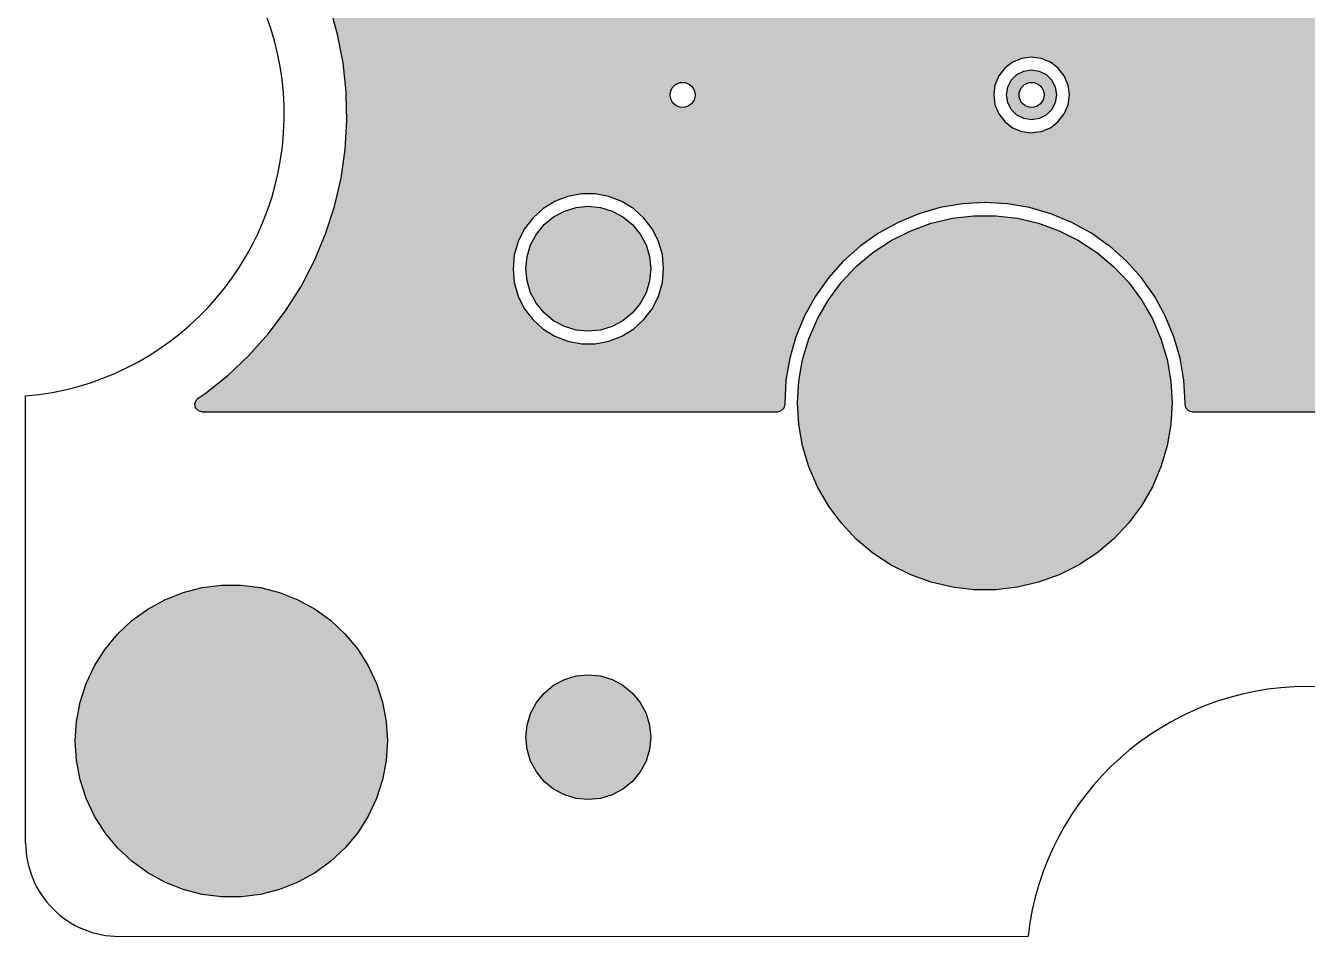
# Model space of a CAD drawing. Header units: millimetres. Extents: x -3894 to -3474, y -291 to 6.
# Drawn here: x -3570.54 to -3550.02, y -143.23 to -128.65 of the extents above; entities that cross this region are included whole.
import ezdxf

# ---------------------------------------------------------------- set-up
doc = ezdxf.new("R2010")
doc.units = ezdxf.units.MM
doc.layers.add('BLACK', color=7, linetype='Continuous')

msp = doc.modelspace()

# ---------------------------------------------------------------- hatches: boundary and pattern name
h = msp.add_hatch(color=256)
h.paths.add_polyline_path([(-3553.337, -120.234), (-3565.398, -120.234), (-3565.338, -120.313), (-3565.277, -120.459), (-3565.257, -120.616), (-3565.277, -120.773), (-3565.338, -120.919), (-3565.437, -121.049), (-3565.449, -121.066), (-3565.463, -121.134), (-3565.437, -121.2), (-3565.338, -121.329), (-3565.277, -121.475), (-3565.257, -121.632), (-3565.277, -121.789), (-3565.338, -121.935), (-3565.437, -122.065), (-3565.449, -122.082), (-3565.463, -122.15), (-3565.437, -122.216), (-3565.338, -122.345), (-3565.277, -122.491), (-3565.257, -122.648), (-3565.277, -122.805), (-3565.338, -122.951), (-3565.437, -123.081), (-3565.449, -123.098), (-3565.463, -123.166), (-3565.437, -123.232), (-3565.338, -123.361), (-3565.277, -123.507), (-3565.257, -123.664), (-3565.277, -123.821), (-3565.338, -123.967), (-3565.437, -124.097), (-3565.449, -124.114), (-3565.463, -124.182), (-3565.437, -124.248), (-3565.338, -124.377), (-3565.277, -124.523), (-3565.257, -124.68), (-3565.277, -124.837), (-3565.338, -124.983), (-3565.437, -125.113), (-3565.449, -125.13), (-3565.463, -125.198), (-3565.437, -125.264), (-3565.338, -125.393), (-3565.277, -125.539), (-3565.277, -125.539), (-3565.261, -125.66), (-3565.257, -125.696), (-3565.277, -125.853), (-3565.338, -125.999), (-3565.434, -126.124), (-3565.56, -126.221), (-3565.624, -126.247), (-3565.624, -128.509), (-3565.544, -128.793), (-3565.456, -129.248), (-3565.418, -129.603), (-3565.406, -129.709), (-3565.405, -129.76), (-3565.395, -130.172), (-3565.423, -130.635), (-3565.479, -131.02), (-3553.337, -131.02)])
h.paths.add_polyline_path([(-3560.22, -123.664, -1), (-3559.82, -123.664, -1)], flags=16)
h.paths.add_polyline_path([(-3559.82, -125.696, -1), (-3560.22, -125.696, -1)], flags=16)
h.paths.add_polyline_path([(-3555.018, -123.507), (-3555.018, -123.507), (-3554.957, -123.361), (-3554.861, -123.236), (-3554.735, -123.139), (-3554.589, -123.079), (-3554.589, -123.079), (-3554.432, -123.058), (-3554.276, -123.079), (-3554.276, -123.079), (-3554.13, -123.139), (-3554.004, -123.236), (-3553.908, -123.361), (-3553.847, -123.507), (-3553.827, -123.664), (-3553.847, -123.821), (-3553.908, -123.967), (-3554.004, -124.092), (-3554.108, -124.172), (-3554.13, -124.189), (-3554.276, -124.249), (-3554.38, -124.263), (-3554.432, -124.27), (-3554.511, -124.259), (-3554.589, -124.249), (-3554.735, -124.189), (-3554.861, -124.092), (-3554.957, -123.967), (-3555.018, -123.821), (-3555.018, -123.821), (-3555.038, -123.664)], flags=16)
h.paths.add_polyline_path([(-3560.22, -121.632, -1), (-3559.82, -121.632, -1)], flags=16)
h.paths.add_polyline_path([(-3554.832, -123.664), (-3554.813, -123.54), (-3554.756, -123.429), (-3554.668, -123.34), (-3554.556, -123.284), (-3554.432, -123.264), (-3554.309, -123.284), (-3554.197, -123.34), (-3554.109, -123.429), (-3554.052, -123.54), (-3554.032, -123.664), (-3554.052, -123.788), (-3554.109, -123.899), (-3554.197, -123.988), (-3554.309, -124.044), (-3554.432, -124.064), (-3554.556, -124.044), (-3554.668, -123.988), (-3554.756, -123.899), (-3554.813, -123.788)], flags=0)
h.paths.add_polyline_path([(-3554.232, -123.664, -1), (-3554.632, -123.664, -1)], flags=0)
h.paths.add_polyline_path([(-3554.957, -125.393), (-3554.861, -125.268), (-3554.735, -125.171), (-3554.589, -125.111), (-3554.589, -125.111), (-3554.432, -125.09), (-3554.276, -125.111), (-3554.276, -125.111), (-3554.13, -125.171), (-3554.004, -125.268), (-3553.908, -125.393), (-3553.847, -125.539), (-3553.847, -125.539), (-3553.831, -125.66), (-3553.827, -125.696), (-3553.847, -125.853), (-3553.908, -125.999), (-3554.004, -126.124), (-3554.13, -126.221), (-3554.276, -126.281), (-3554.38, -126.295), (-3554.432, -126.302), (-3554.517, -126.291), (-3554.589, -126.281), (-3554.735, -126.221), (-3554.861, -126.124), (-3554.957, -125.999), (-3555.018, -125.853), (-3555.018, -125.853), (-3555.038, -125.696), (-3555.018, -125.539), (-3555.018, -125.539)], flags=16)
h.paths.add_polyline_path([(-3554.957, -121.935), (-3555.018, -121.789), (-3555.018, -121.789), (-3555.038, -121.632), (-3555.018, -121.475), (-3555.018, -121.475), (-3554.957, -121.329), (-3554.861, -121.204), (-3554.735, -121.107), (-3554.589, -121.047), (-3554.589, -121.047), (-3554.432, -121.026), (-3554.276, -121.047), (-3554.276, -121.047), (-3554.13, -121.107), (-3554.004, -121.204), (-3553.908, -121.329), (-3553.847, -121.475), (-3553.827, -121.632), (-3553.847, -121.789), (-3553.908, -121.935), (-3554.004, -122.06), (-3554.13, -122.157), (-3554.276, -122.217), (-3554.38, -122.231), (-3554.432, -122.238), (-3554.511, -122.227), (-3554.589, -122.217), (-3554.735, -122.157), (-3554.861, -122.06)], flags=16)
h.paths.add_polyline_path([(-3554.756, -125.461), (-3554.668, -125.372), (-3554.556, -125.316), (-3554.432, -125.296), (-3554.309, -125.316), (-3554.197, -125.372), (-3554.109, -125.461), (-3554.052, -125.572), (-3554.032, -125.696), (-3554.052, -125.82), (-3554.109, -125.931), (-3554.197, -126.02), (-3554.309, -126.076), (-3554.432, -126.096), (-3554.556, -126.076), (-3554.668, -126.02), (-3554.756, -125.931), (-3554.813, -125.82), (-3554.832, -125.696), (-3554.813, -125.572)], flags=0)
h.paths.add_polyline_path([(-3554.756, -121.867), (-3554.813, -121.756), (-3554.832, -121.632), (-3554.813, -121.508), (-3554.756, -121.397), (-3554.668, -121.308), (-3554.556, -121.252), (-3554.432, -121.232), (-3554.309, -121.252), (-3554.197, -121.308), (-3554.109, -121.397), (-3554.052, -121.508), (-3554.032, -121.632), (-3554.052, -121.756), (-3554.109, -121.867), (-3554.197, -121.956), (-3554.309, -122.012), (-3554.432, -122.032), (-3554.556, -122.012), (-3554.668, -121.956)], flags=0)
h.paths.add_polyline_path([(-3554.232, -125.696, -1), (-3554.632, -125.696, -1)], flags=0)
h.paths.add_polyline_path([(-3554.632, -121.632, -1), (-3554.232, -121.632, -1)], flags=0)
h.paths.add_polyline_path([(-3559.82, -127.728, -1), (-3560.22, -127.728, -1)], flags=16)
h.paths.add_polyline_path([(-3554.861, -127.3), (-3554.735, -127.203), (-3554.589, -127.143), (-3554.589, -127.143), (-3554.432, -127.122), (-3554.276, -127.143), (-3554.276, -127.143), (-3554.158, -127.192), (-3554.13, -127.203), (-3554.004, -127.3), (-3553.908, -127.425), (-3553.847, -127.571), (-3553.827, -127.728), (-3553.847, -127.885), (-3553.908, -128.031), (-3554.004, -128.156), (-3554.13, -128.253), (-3554.276, -128.313), (-3554.38, -128.327), (-3554.432, -128.334), (-3554.511, -128.323), (-3554.589, -128.313), (-3554.735, -128.253), (-3554.861, -128.156), (-3554.957, -128.031), (-3555.018, -127.885), (-3555.018, -127.885), (-3555.038, -127.728), (-3555.018, -127.571), (-3555.018, -127.571), (-3554.957, -127.425)], flags=16)
h.paths.add_polyline_path([(-3554.668, -127.404), (-3554.556, -127.348), (-3554.432, -127.328), (-3554.309, -127.348), (-3554.197, -127.404), (-3554.109, -127.493), (-3554.052, -127.604), (-3554.032, -127.728), (-3554.052, -127.852), (-3554.109, -127.963), (-3554.197, -128.052), (-3554.309, -128.108), (-3554.432, -128.128), (-3554.556, -128.108), (-3554.668, -128.052), (-3554.756, -127.963), (-3554.813, -127.852), (-3554.832, -127.728), (-3554.813, -127.604), (-3554.756, -127.493)], flags=0)
h.paths.add_polyline_path([(-3554.232, -127.728, -1), (-3554.632, -127.728, -1)], flags=0)
h.paths.add_polyline_path([(-3559.82, -129.76, -1), (-3560.22, -129.76, -1)], flags=16)
h.paths.add_polyline_path([(-3554.735, -129.235), (-3554.589, -129.175), (-3554.589, -129.175), (-3554.432, -129.154), (-3554.276, -129.175), (-3554.276, -129.175), (-3554.2, -129.207), (-3554.13, -129.235), (-3554.004, -129.332), (-3553.908, -129.457), (-3553.847, -129.603), (-3553.827, -129.76), (-3553.847, -129.917), (-3553.908, -130.063), (-3554.004, -130.188), (-3554.13, -130.285), (-3554.276, -130.345), (-3554.38, -130.359), (-3554.432, -130.366), (-3554.511, -130.355), (-3554.589, -130.345), (-3554.735, -130.285), (-3554.861, -130.188), (-3554.957, -130.063), (-3555.018, -129.917), (-3555.018, -129.917), (-3555.038, -129.76), (-3555.018, -129.603), (-3555.018, -129.603), (-3554.957, -129.457), (-3554.861, -129.332)], flags=16)
h.paths.add_polyline_path([(-3554.668, -129.436), (-3554.556, -129.38), (-3554.432, -129.36), (-3554.309, -129.38), (-3554.197, -129.436), (-3554.109, -129.525), (-3554.052, -129.636), (-3554.032, -129.76), (-3554.052, -129.884), (-3554.109, -129.995), (-3554.197, -130.084), (-3554.309, -130.14), (-3554.432, -130.16), (-3554.556, -130.14), (-3554.668, -130.084), (-3554.756, -129.995), (-3554.813, -129.884), (-3554.832, -129.76), (-3554.813, -129.636), (-3554.756, -129.525)], flags=0)
h.paths.add_polyline_path([(-3554.232, -129.76, -1), (-3554.632, -129.76, -1)], flags=0)
h = msp.add_hatch(color=256)
h.paths.add_polyline_path([(-3539.648, -120.234), (-3553.337, -120.234), (-3553.337, -131.02), (-3546.618, -131.02), (-3546.552, -130.989), (-3546.552, -130.989), (-3546.182, -130.856), (-3545.801, -130.761), (-3545.412, -130.703), (-3545.412, -130.703), (-3545.412, -130.703), (-3545.019, -130.684), (-3544.627, -130.703), (-3544.627, -130.703), (-3544.627, -130.703), (-3544.382, -130.74), (-3544.238, -130.761), (-3543.857, -130.856), (-3543.486, -130.989), (-3543.486, -130.989), (-3543.42, -131.02), (-3539.648, -131.02)])
h.paths.add_polyline_path([(-3548.79, -123.664, -1), (-3548.39, -123.664, -1)], flags=16)
h.paths.add_polyline_path([(-3548.39, -124.68, -1), (-3548.79, -124.68, -1)], flags=16)
h.paths.add_polyline_path([(-3548.79, -122.648, -1), (-3548.39, -122.648, -1)], flags=16)
h.paths.add_polyline_path([(-3548.39, -125.696, -1), (-3548.79, -125.696, -1)], flags=16)
h.paths.add_polyline_path([(-3548.79, -121.632, -1), (-3548.39, -121.632, -1)], flags=16)
h.paths.add_polyline_path([(-3548.39, -126.712, -1), (-3548.79, -126.712, -1)], flags=16)
h.paths.add_polyline_path([(-3548.79, -120.616, -1), (-3548.39, -120.616, -1)], flags=16)
h.paths.add_polyline_path([(-3548.39, -127.728, -1), (-3548.79, -127.728, -1)], flags=16)
h.paths.add_polyline_path([(-3548.39, -128.744, -1), (-3548.79, -128.744, -1)], flags=16)
h.paths.add_polyline_path([(-3548.39, -129.76, -1), (-3548.79, -129.76, -1)], flags=16)
h = msp.add_hatch(color=256)
h.paths.add_polyline_path([(-3557.446, -132.423), (-3557.178, -132.183), (-3556.885, -131.975), (-3556.57, -131.801), (-3556.238, -131.664), (-3555.893, -131.564), (-3555.538, -131.504), (-3555.179, -131.484), (-3554.82, -131.504), (-3554.466, -131.564), (-3554.121, -131.664), (-3554.121, -131.664), (-3554.121, -131.664), (-3553.788, -131.801), (-3553.631, -131.888), (-3553.474, -131.975), (-3553.337, -132.072), (-3553.337, -131.02), (-3565.479, -131.02), (-3565.489, -131.094), (-3565.594, -131.545), (-3565.624, -131.64), (-3565.624, -134.84), (-3558.507, -134.84), (-3558.45, -134.826), (-3558.4, -134.777), (-3558.384, -134.709), (-3558.385, -134.689), (-3558.365, -134.33), (-3558.304, -133.976), (-3558.205, -133.631), (-3558.067, -133.298), (-3557.893, -132.984), (-3557.685, -132.691)])
h.paths.add_polyline_path([(-3560.324, -132.544), (-3560.344, -132.766), (-3560.405, -132.98), (-3560.504, -133.179), (-3560.638, -133.357), (-3560.803, -133.506), (-3560.992, -133.624), (-3561.199, -133.704), (-3561.418, -133.745), (-3561.418, -133.745), (-3561.64, -133.745), (-3561.64, -133.745), (-3561.859, -133.704), (-3562.067, -133.624), (-3562.256, -133.506), (-3562.256, -133.506), (-3562.42, -133.357), (-3562.554, -133.179), (-3562.653, -132.98), (-3562.714, -132.766), (-3562.714, -132.766), (-3562.735, -132.544), (-3562.714, -132.323), (-3562.714, -132.323), (-3562.653, -132.109), (-3562.554, -131.91), (-3562.42, -131.732), (-3562.256, -131.582), (-3562.256, -131.582), (-3562.067, -131.465), (-3562.067, -131.465), (-3561.99, -131.435), (-3561.859, -131.385), (-3561.64, -131.344), (-3561.418, -131.344), (-3561.199, -131.385), (-3560.992, -131.465), (-3560.992, -131.465), (-3560.803, -131.582), (-3560.803, -131.582), (-3560.638, -131.732), (-3560.504, -131.91), (-3560.405, -132.109), (-3560.344, -132.323)], flags=16)
h.paths.add_polyline_path([(-3560.529, -132.544), (-3560.548, -132.739), (-3560.605, -132.927), (-3560.698, -133.1), (-3560.822, -133.251), (-3560.974, -133.376), (-3561.147, -133.468), (-3561.334, -133.525), (-3561.529, -133.544), (-3561.724, -133.525), (-3561.912, -133.468), (-3562.085, -133.376), (-3562.236, -133.251), (-3562.361, -133.1), (-3562.453, -132.927), (-3562.51, -132.739), (-3562.529, -132.544), (-3562.51, -132.349), (-3562.453, -132.162), (-3562.361, -131.989), (-3562.236, -131.837), (-3562.085, -131.713), (-3561.912, -131.62), (-3561.724, -131.563), (-3561.529, -131.544), (-3561.334, -131.563), (-3561.147, -131.62), (-3560.974, -131.713), (-3560.822, -131.837), (-3560.698, -131.989), (-3560.605, -132.162), (-3560.548, -132.349)], flags=0)
for points in [[(-3548.115, -132.148), (-3547.851, -131.857), (-3547.56, -131.593), (-3547.244, -131.359), (-3546.907, -131.157), (-3546.618, -131.02), (-3553.337, -131.02), (-3553.337, -132.072), (-3553.23, -132.148), (-3553.181, -132.183), (-3552.913, -132.423), (-3552.673, -132.691), (-3552.465, -132.984), (-3552.291, -133.298), (-3552.154, -133.631), (-3552.054, -133.976), (-3551.994, -134.33), (-3551.974, -134.689), (-3551.975, -134.709), (-3551.964, -134.768), (-3551.918, -134.82), (-3551.851, -134.84), (-3549.147, -134.84), (-3549.09, -134.826), (-3549.04, -134.778), (-3549.024, -134.71), (-3549.025, -134.689), (-3549.005, -134.297), (-3548.998, -134.251), (-3548.948, -133.908), (-3548.852, -133.527), (-3548.72, -133.157), (-3548.72, -133.157), (-3548.552, -132.801), (-3548.35, -132.464)], [(-3565.624, -131.64), (-3565.736, -131.987), (-3565.915, -132.414), (-3565.982, -132.544), (-3566.128, -132.826), (-3566.376, -133.218), (-3566.655, -133.588), (-3566.965, -133.933), (-3567.302, -134.251), (-3567.665, -134.539), (-3567.729, -134.582), (-3567.775, -134.613), (-3567.8, -134.635), (-3567.829, -134.698), (-3567.819, -134.768), (-3567.773, -134.82), (-3567.706, -134.84), (-3565.624, -134.84)]]:
    msp.add_hatch(color=256).paths.add_polyline_path(points)
h = msp.add_hatch(color=256)
h.paths.add_polyline_path([(-3565.624, -138.203), (-3565.651, -138.178), (-3565.905, -137.993), (-3566.18, -137.842), (-3566.472, -137.727), (-3566.776, -137.649), (-3567.087, -137.609), (-3567.401, -137.609), (-3567.713, -137.649), (-3568.017, -137.727), (-3568.309, -137.842), (-3568.584, -137.993), (-3568.838, -138.178), (-3569.067, -138.393), (-3569.267, -138.635), (-3569.435, -138.9), (-3569.569, -139.184), (-3569.666, -139.483), (-3569.725, -139.791), (-3569.744, -140.104), (-3569.725, -140.418), (-3569.666, -140.726), (-3569.569, -141.025), (-3569.435, -141.309), (-3569.267, -141.574), (-3569.067, -141.816), (-3568.838, -142.031), (-3568.584, -142.215), (-3568.309, -142.366), (-3568.017, -142.482), (-3567.713, -142.56), (-3567.401, -142.599), (-3567.087, -142.599), (-3566.776, -142.56), (-3566.472, -142.482), (-3566.18, -142.366), (-3565.905, -142.215), (-3565.651, -142.031), (-3565.624, -142.006)])
h.paths.add_polyline_path([(-3564.764, -139.791), (-3564.823, -139.483), (-3564.92, -139.184), (-3565.053, -138.9), (-3565.222, -138.635), (-3565.422, -138.393), (-3565.624, -138.203), (-3565.624, -142.006), (-3565.422, -141.816), (-3565.222, -141.574), (-3565.053, -141.309), (-3564.92, -141.025), (-3564.823, -140.726), (-3564.764, -140.418), (-3564.744, -140.104)])
h.paths.add_polyline_path([(-3560.529, -140.044), (-3560.548, -139.849), (-3560.605, -139.662), (-3560.698, -139.489), (-3560.822, -139.337), (-3560.974, -139.213), (-3561.147, -139.12), (-3561.334, -139.063), (-3561.529, -139.044), (-3561.724, -139.063), (-3561.912, -139.12), (-3562.085, -139.213), (-3562.236, -139.337), (-3562.361, -139.489), (-3562.453, -139.662), (-3562.51, -139.849), (-3562.529, -140.044), (-3562.51, -140.239), (-3562.453, -140.427), (-3562.361, -140.6), (-3562.236, -140.751), (-3562.085, -140.876), (-3561.912, -140.968), (-3561.724, -141.025), (-3561.529, -141.044), (-3561.334, -141.025), (-3561.147, -140.968), (-3560.974, -140.876), (-3560.822, -140.751), (-3560.698, -140.6), (-3560.605, -140.427), (-3560.548, -140.239)])
h.paths.add_polyline_path([(-3553.337, -132.325), (-3553.388, -132.283), (-3553.679, -132.091), (-3553.991, -131.935), (-3554.319, -131.815), (-3554.658, -131.735), (-3555.005, -131.694), (-3555.354, -131.694), (-3555.7, -131.735), (-3556.04, -131.815), (-3556.367, -131.935), (-3556.679, -132.091), (-3556.971, -132.283), (-3557.238, -132.507), (-3557.477, -132.761), (-3557.686, -133.041), (-3557.86, -133.343), (-3557.998, -133.663), (-3558.098, -133.997), (-3558.159, -134.341), (-3558.179, -134.689), (-3558.159, -135.038), (-3558.098, -135.381), (-3557.998, -135.715), (-3557.86, -136.036), (-3557.686, -136.338), (-3557.477, -136.618), (-3557.238, -136.871), (-3556.971, -137.096), (-3556.679, -137.287), (-3556.367, -137.444), (-3556.04, -137.563), (-3555.7, -137.644), (-3555.354, -137.684), (-3555.005, -137.684), (-3554.658, -137.644), (-3554.319, -137.563), (-3553.991, -137.444), (-3553.679, -137.287), (-3553.388, -137.096), (-3553.337, -137.053)])
h.paths.add_polyline_path([(-3552.179, -134.689), (-3552.2, -134.341), (-3552.26, -133.997), (-3552.36, -133.663), (-3552.498, -133.343), (-3552.673, -133.041), (-3552.881, -132.761), (-3553.12, -132.507), (-3553.337, -132.325), (-3553.337, -137.053), (-3553.12, -136.871), (-3552.881, -136.618), (-3552.673, -136.338), (-3552.498, -136.036), (-3552.36, -135.715), (-3552.26, -135.381), (-3552.2, -135.038)])
h.paths.add_polyline_path([(-3542.04, -134.341), (-3542.1, -133.997), (-3542.2, -133.663), (-3542.338, -133.343), (-3542.513, -133.041), (-3542.721, -132.761), (-3542.96, -132.507), (-3543.228, -132.283), (-3543.519, -132.091), (-3543.831, -131.935), (-3544.159, -131.815), (-3544.498, -131.735), (-3544.845, -131.694), (-3545.194, -131.694), (-3545.54, -131.735), (-3545.88, -131.815), (-3546.207, -131.935), (-3546.519, -132.091), (-3546.811, -132.283), (-3547.078, -132.507), (-3547.317, -132.761), (-3547.526, -133.041), (-3547.7, -133.343), (-3547.838, -133.663), (-3547.938, -133.997), (-3547.999, -134.341), (-3548.019, -134.689), (-3547.999, -135.038), (-3547.938, -135.381), (-3547.838, -135.715), (-3547.7, -136.036), (-3547.526, -136.338), (-3547.317, -136.618), (-3547.078, -136.871), (-3546.811, -137.096), (-3546.519, -137.287), (-3546.207, -137.444), (-3545.88, -137.563), (-3545.54, -137.644), (-3545.194, -137.684), (-3544.845, -137.684), (-3544.498, -137.644), (-3544.159, -137.563), (-3543.831, -137.444), (-3543.519, -137.287), (-3543.228, -137.096), (-3542.96, -136.871), (-3542.721, -136.618), (-3542.513, -136.338), (-3542.338, -136.036), (-3542.2, -135.715), (-3542.1, -135.381), (-3542.04, -135.038), (-3542.019, -134.689)])
h.paths.add_polyline_path([(-3537.688, -140.239), (-3537.669, -140.044), (-3537.688, -139.849), (-3537.745, -139.662), (-3537.838, -139.489), (-3537.962, -139.337), (-3538.114, -139.213), (-3538.287, -139.12), (-3538.474, -139.063), (-3538.669, -139.044), (-3538.864, -139.063), (-3539.052, -139.12), (-3539.225, -139.213), (-3539.376, -139.337), (-3539.501, -139.489), (-3539.593, -139.662), (-3539.648, -139.843), (-3539.648, -140.246), (-3539.593, -140.427), (-3539.501, -140.6), (-3539.376, -140.751), (-3539.225, -140.876), (-3539.052, -140.968), (-3538.864, -141.025), (-3538.669, -141.044), (-3538.474, -141.025), (-3538.287, -140.968), (-3538.114, -140.876), (-3537.962, -140.751), (-3537.838, -140.6), (-3537.745, -140.427)])
h.paths.add_polyline_path([(-3529.839, -139.791), (-3529.898, -139.483), (-3529.995, -139.184), (-3530.128, -138.9), (-3530.297, -138.635), (-3530.497, -138.393), (-3530.726, -138.178), (-3530.98, -137.993), (-3531.255, -137.842), (-3531.547, -137.727), (-3531.851, -137.649), (-3532.162, -137.609), (-3532.476, -137.609), (-3532.788, -137.649), (-3533.092, -137.727), (-3533.384, -137.842), (-3533.659, -137.993), (-3533.913, -138.178), (-3534.142, -138.393), (-3534.342, -138.635), (-3534.51, -138.9), (-3534.644, -139.184), (-3534.741, -139.483), (-3534.8, -139.791), (-3534.819, -140.104), (-3534.8, -140.418), (-3534.741, -140.726), (-3534.644, -141.025), (-3534.51, -141.309), (-3534.342, -141.574), (-3534.142, -141.816), (-3533.913, -142.031), (-3533.659, -142.215), (-3533.384, -142.366), (-3533.092, -142.482), (-3532.788, -142.56), (-3532.476, -142.599), (-3532.162, -142.599), (-3531.851, -142.56), (-3531.547, -142.482), (-3531.255, -142.366), (-3530.98, -142.215), (-3530.726, -142.031), (-3530.497, -141.816), (-3530.297, -141.574), (-3530.128, -141.309), (-3529.995, -141.025), (-3529.898, -140.726), (-3529.839, -140.418), (-3529.819, -140.104)])
h.paths.add_polyline_path([(-3537.669, -132.544), (-3537.688, -132.349), (-3537.745, -132.162), (-3537.838, -131.989), (-3537.962, -131.837), (-3538.114, -131.713), (-3538.287, -131.62), (-3538.474, -131.563), (-3538.669, -131.544), (-3538.864, -131.563), (-3539.052, -131.62), (-3539.225, -131.713), (-3539.376, -131.837), (-3539.501, -131.989), (-3539.593, -132.162), (-3539.648, -132.343), (-3539.648, -132.746), (-3539.593, -132.927), (-3539.501, -133.1), (-3539.376, -133.251), (-3539.225, -133.376), (-3539.052, -133.468), (-3538.864, -133.525), (-3538.669, -133.544), (-3538.474, -133.525), (-3538.287, -133.468), (-3538.114, -133.376), (-3537.962, -133.251), (-3537.838, -133.1), (-3537.745, -132.927), (-3537.688, -132.739)])
h.paths.add_polyline_path([(-3560.548, -132.349), (-3560.605, -132.162), (-3560.698, -131.989), (-3560.822, -131.837), (-3560.974, -131.713), (-3561.147, -131.62), (-3561.334, -131.563), (-3561.529, -131.544), (-3561.724, -131.563), (-3561.912, -131.62), (-3562.085, -131.713), (-3562.236, -131.837), (-3562.361, -131.989), (-3562.453, -132.162), (-3562.51, -132.349), (-3562.529, -132.544), (-3562.51, -132.739), (-3562.453, -132.927), (-3562.361, -133.1), (-3562.236, -133.251), (-3562.085, -133.376), (-3561.912, -133.468), (-3561.724, -133.525), (-3561.529, -133.544), (-3561.334, -133.525), (-3561.147, -133.468), (-3560.974, -133.376), (-3560.822, -133.251), (-3560.698, -133.1), (-3560.605, -132.927), (-3560.548, -132.739), (-3560.529, -132.544)])

# ---------------------------------------------------------------- linework, layer by layer
at = {"layer": 'BLACK', "linetype": 'Continuous'}
for p, q in [((-3565.544, -128.793), (-3565.67, -128.347)), ((-3565.456, -129.248), (-3565.544, -128.793)), ((-3565.418, -129.603), (-3565.456, -129.248)), ((-3565.456, -129.248), (-3565.456, -129.248)), ((-3565.456, -129.248), (-3565.456, -129.248)), ((-3554.735, -129.235), (-3554.861, -129.332)), ((-3554.589, -129.175), (-3554.735, -129.235)), ((-3554.432, -129.154), (-3554.589, -129.175)), ((-3554.589, -129.175), (-3554.589, -129.175)), ((-3554.276, -129.175), (-3554.432, -129.154)), ((-3554.432, -129.154), (-3554.432, -129.154)), ((-3554.2, -129.207), (-3554.276, -129.175)), ((-3554.276, -129.175), (-3554.276, -129.175)), ((-3554.13, -129.235), (-3554.2, -129.207)), ((-3554.004, -129.332), (-3554.13, -129.235)), ((-3554.957, -129.457), (-3555.018, -129.603)), ((-3554.861, -129.332), (-3554.957, -129.457)), ((-3554.756, -129.525), (-3554.668, -129.436)), ((-3554.668, -129.436), (-3554.556, -129.38)), ((-3554.556, -129.38), (-3554.432, -129.36)), ((-3554.432, -129.36), (-3554.309, -129.38)), ((-3554.309, -129.38), (-3554.197, -129.436)), ((-3554.197, -129.436), (-3554.109, -129.525)), ((-3553.908, -129.457), (-3554.004, -129.332)), ((-3553.847, -129.603), (-3553.908, -129.457)), ((-3565.406, -129.709), (-3565.418, -129.603)), ((-3555.018, -129.603), (-3555.038, -129.76)), ((-3555.018, -129.603), (-3555.018, -129.603)), ((-3554.832, -129.76), (-3554.813, -129.636)), ((-3554.813, -129.636), (-3554.756, -129.525)), ((-3554.109, -129.525), (-3554.052, -129.636)), ((-3554.052, -129.636), (-3554.032, -129.76)), ((-3553.827, -129.76), (-3553.847, -129.603)), ((-3565.405, -129.76), (-3565.406, -129.709)), ((-3565.395, -130.172), (-3565.405, -129.76)), ((-3555.038, -129.76), (-3555.038, -129.76)), ((-3555.038, -129.76), (-3555.018, -129.917)), ((-3554.813, -129.884), (-3554.832, -129.76)), ((-3554.756, -129.995), (-3554.813, -129.884)), ((-3554.052, -129.884), (-3554.109, -129.995)), ((-3554.032, -129.76), (-3554.052, -129.884)), ((-3553.847, -129.917), (-3553.827, -129.76)), ((-3555.018, -129.917), (-3555.018, -129.917)), ((-3555.018, -129.917), (-3554.957, -130.063)), ((-3554.957, -130.063), (-3554.861, -130.188)), ((-3554.668, -130.084), (-3554.756, -129.995)), ((-3554.556, -130.14), (-3554.668, -130.084)), ((-3554.197, -130.084), (-3554.309, -130.14)), ((-3554.109, -129.995), (-3554.197, -130.084)), ((-3554.004, -130.188), (-3553.908, -130.063)), ((-3553.908, -130.063), (-3553.847, -129.917)), ((-3565.423, -130.635), (-3565.395, -130.172)), ((-3554.861, -130.188), (-3554.735, -130.285)), ((-3554.735, -130.285), (-3554.589, -130.345)), ((-3554.432, -130.16), (-3554.556, -130.14)), ((-3554.309, -130.14), (-3554.432, -130.16)), ((-3554.276, -130.345), (-3554.13, -130.285)), ((-3554.13, -130.285), (-3554.004, -130.188)), ((-3554.589, -130.345), (-3554.511, -130.355)), ((-3554.511, -130.355), (-3554.432, -130.366)), ((-3554.432, -130.366), (-3554.38, -130.359)), ((-3554.432, -130.366), (-3554.432, -130.366)), ((-3554.432, -130.366), (-3554.432, -130.366)), ((-3554.38, -130.359), (-3554.276, -130.345)), ((-3565.489, -131.094), (-3565.423, -130.635)), ((-3565.594, -131.545), (-3565.489, -131.094)), ((-3561.64, -131.344), (-3561.859, -131.385)), ((-3561.418, -131.344), (-3561.64, -131.344)), ((-3561.199, -131.385), (-3561.418, -131.344)), ((-3565.736, -131.987), (-3565.594, -131.545)), ((-3562.067, -131.465), (-3562.256, -131.582)), ((-3561.99, -131.435), (-3562.067, -131.465)), ((-3562.067, -131.465), (-3562.067, -131.465)), ((-3561.859, -131.385), (-3561.99, -131.435)), ((-3561.724, -131.563), (-3561.529, -131.544)), ((-3561.529, -131.544), (-3561.334, -131.563)), ((-3560.992, -131.465), (-3561.199, -131.385)), ((-3560.803, -131.582), (-3560.992, -131.465)), ((-3560.992, -131.465), (-3560.992, -131.465)), ((-3555.538, -131.504), (-3555.893, -131.564)), ((-3555.179, -131.484), (-3555.538, -131.504)), ((-3555.538, -131.504), (-3555.538, -131.504)), ((-3554.82, -131.504), (-3555.179, -131.484)), ((-3554.466, -131.564), (-3554.82, -131.504)), ((-3554.82, -131.504), (-3554.82, -131.504)), ((-3562.42, -131.732), (-3562.554, -131.91)), ((-3562.256, -131.582), (-3562.42, -131.732)), ((-3562.256, -131.582), (-3562.256, -131.582)), ((-3562.236, -131.837), (-3562.085, -131.713)), ((-3562.085, -131.713), (-3561.912, -131.62)), ((-3561.912, -131.62), (-3561.724, -131.563)), ((-3561.334, -131.563), (-3561.147, -131.62)), ((-3561.147, -131.62), (-3560.974, -131.713)), ((-3560.974, -131.713), (-3560.822, -131.837)), ((-3560.638, -131.732), (-3560.803, -131.582)), ((-3560.803, -131.582), (-3560.803, -131.582)), ((-3560.504, -131.91), (-3560.638, -131.732)), ((-3556.238, -131.664), (-3556.57, -131.801)), ((-3555.893, -131.564), (-3556.238, -131.664)), ((-3556.04, -131.815), (-3555.7, -131.735)), ((-3555.893, -131.564), (-3555.893, -131.564)), ((-3555.7, -131.735), (-3555.354, -131.694)), ((-3555.354, -131.694), (-3555.005, -131.694)), ((-3555.005, -131.694), (-3554.658, -131.735)), ((-3554.658, -131.735), (-3554.319, -131.815)), ((-3554.121, -131.664), (-3554.466, -131.564)), ((-3554.466, -131.564), (-3554.466, -131.564)), ((-3554.121, -131.664), (-3554.121, -131.664)), ((-3553.788, -131.801), (-3554.121, -131.664)), ((-3554.121, -131.664), (-3554.121, -131.664)), ((-3562.554, -131.91), (-3562.653, -132.109)), ((-3562.554, -131.91), (-3562.554, -131.91)), ((-3562.361, -131.989), (-3562.236, -131.837)), ((-3560.822, -131.837), (-3560.698, -131.989)), ((-3560.41, -132.099), (-3560.504, -131.91)), ((-3560.504, -131.91), (-3560.504, -131.91)), ((-3556.57, -131.801), (-3556.885, -131.975)), ((-3556.679, -132.091), (-3556.367, -131.935)), ((-3556.367, -131.935), (-3556.04, -131.815)), ((-3554.319, -131.815), (-3553.991, -131.935)), ((-3553.991, -131.935), (-3553.679, -132.091)), ((-3553.631, -131.888), (-3553.788, -131.801)), ((-3553.474, -131.975), (-3553.631, -131.888)), ((-3565.915, -132.414), (-3565.736, -131.987)), ((-3562.653, -132.109), (-3562.714, -132.323)), ((-3562.653, -132.109), (-3562.653, -132.109)), ((-3562.51, -132.349), (-3562.453, -132.162)), ((-3562.453, -132.162), (-3562.361, -131.989)), ((-3560.698, -131.989), (-3560.605, -132.162)), ((-3560.605, -132.162), (-3560.548, -132.349)), ((-3560.405, -132.109), (-3560.41, -132.099)), ((-3560.344, -132.323), (-3560.405, -132.109)), ((-3556.885, -131.975), (-3557.178, -132.183)), ((-3556.971, -132.283), (-3556.679, -132.091)), ((-3553.679, -132.091), (-3553.388, -132.283)), ((-3553.23, -132.148), (-3553.474, -131.975)), ((-3553.181, -132.183), (-3553.23, -132.148)), ((-3562.714, -132.323), (-3562.735, -132.544)), ((-3562.714, -132.323), (-3562.714, -132.323)), ((-3562.529, -132.544), (-3562.51, -132.349)), ((-3560.548, -132.349), (-3560.529, -132.544)), ((-3560.324, -132.544), (-3560.344, -132.323)), ((-3557.178, -132.183), (-3557.446, -132.423)), ((-3557.238, -132.507), (-3556.971, -132.283)), ((-3553.388, -132.283), (-3553.12, -132.507)), ((-3552.913, -132.423), (-3553.181, -132.183)), ((-3566.128, -132.826), (-3565.982, -132.544)), ((-3565.982, -132.544), (-3565.915, -132.414)), ((-3562.735, -132.544), (-3562.714, -132.766)), ((-3562.735, -132.544), (-3562.735, -132.544)), ((-3562.51, -132.739), (-3562.529, -132.544)), ((-3560.529, -132.544), (-3560.548, -132.739)), ((-3560.344, -132.766), (-3560.324, -132.544)), ((-3557.446, -132.423), (-3557.685, -132.691)), ((-3557.477, -132.761), (-3557.238, -132.507)), ((-3553.12, -132.507), (-3552.881, -132.761)), ((-3552.673, -132.691), (-3552.913, -132.423)), ((-3562.714, -132.766), (-3562.714, -132.766)), ((-3562.714, -132.766), (-3562.653, -132.98)), ((-3562.453, -132.927), (-3562.51, -132.739)), ((-3560.548, -132.739), (-3560.605, -132.927)), ((-3560.405, -132.98), (-3560.344, -132.766)), ((-3557.685, -132.691), (-3557.893, -132.984)), ((-3557.686, -133.041), (-3557.477, -132.761)), ((-3552.881, -132.761), (-3552.673, -133.041)), ((-3552.465, -132.984), (-3552.673, -132.691)), ((-3566.376, -133.218), (-3566.128, -132.826)), ((-3562.653, -132.98), (-3562.653, -132.98)), ((-3562.653, -132.98), (-3562.554, -133.179)), ((-3562.361, -133.1), (-3562.453, -132.927)), ((-3560.605, -132.927), (-3560.698, -133.1)), ((-3560.504, -133.179), (-3560.405, -132.98)), ((-3557.893, -132.984), (-3558.067, -133.298)), ((-3552.291, -133.298), (-3552.465, -132.984)), ((-3562.554, -133.179), (-3562.554, -133.179)), ((-3562.554, -133.179), (-3562.42, -133.357)), ((-3562.236, -133.251), (-3562.361, -133.1)), ((-3560.698, -133.1), (-3560.822, -133.251)), ((-3560.638, -133.357), (-3560.504, -133.179)), ((-3557.86, -133.343), (-3557.686, -133.041)), ((-3552.673, -133.041), (-3552.498, -133.343)), ((-3566.655, -133.588), (-3566.376, -133.218)), ((-3562.42, -133.357), (-3562.256, -133.506)), ((-3562.085, -133.376), (-3562.236, -133.251)), ((-3561.912, -133.468), (-3562.085, -133.376)), ((-3560.974, -133.376), (-3561.147, -133.468)), ((-3560.822, -133.251), (-3560.974, -133.376)), ((-3560.803, -133.506), (-3560.638, -133.357)), ((-3558.067, -133.298), (-3558.205, -133.631)), ((-3557.998, -133.663), (-3557.86, -133.343)), ((-3552.498, -133.343), (-3552.36, -133.663)), ((-3552.154, -133.631), (-3552.291, -133.298)), ((-3566.965, -133.933), (-3566.655, -133.588)), ((-3562.256, -133.506), (-3562.256, -133.506)), ((-3562.256, -133.506), (-3562.067, -133.624)), ((-3561.724, -133.525), (-3561.912, -133.468)), ((-3561.529, -133.544), (-3561.724, -133.525)), ((-3561.334, -133.525), (-3561.529, -133.544)), ((-3561.147, -133.468), (-3561.334, -133.525)), ((-3560.992, -133.624), (-3560.803, -133.506)), ((-3562.067, -133.624), (-3562.067, -133.624)), ((-3562.067, -133.624), (-3562.067, -133.624)), ((-3562.067, -133.624), (-3561.859, -133.704)), ((-3561.859, -133.704), (-3561.64, -133.745)), ((-3561.64, -133.745), (-3561.64, -133.745)), ((-3561.64, -133.745), (-3561.418, -133.745)), ((-3561.418, -133.745), (-3561.199, -133.704)), ((-3561.418, -133.745), (-3561.418, -133.745)), ((-3561.199, -133.704), (-3560.992, -133.624)), ((-3558.205, -133.631), (-3558.304, -133.976)), ((-3558.098, -133.997), (-3557.998, -133.663)), ((-3552.36, -133.663), (-3552.26, -133.997)), ((-3552.054, -133.976), (-3552.154, -133.631)), ((-3567.302, -134.251), (-3566.965, -133.933)), ((-3558.304, -133.976), (-3558.365, -134.33)), ((-3558.304, -133.976), (-3558.304, -133.976)), ((-3558.159, -134.341), (-3558.098, -133.997)), ((-3552.26, -133.997), (-3552.2, -134.341)), ((-3551.994, -134.33), (-3552.054, -133.976)), ((-3567.665, -134.539), (-3567.302, -134.251)), ((-3558.365, -134.33), (-3558.385, -134.689)), ((-3558.365, -134.33), (-3558.365, -134.33)), ((-3558.179, -134.689), (-3558.159, -134.341)), ((-3552.2, -134.341), (-3552.179, -134.689)), ((-3551.974, -134.689), (-3551.994, -134.33)), ((-3570.539, -141.733), (-3570.539, -134.58)), ((-3567.8, -134.635), (-3567.775, -134.613)), ((-3567.775, -134.613), (-3567.729, -134.582)), ((-3567.729, -134.582), (-3567.665, -134.539)), ((-3567.829, -134.698), (-3567.8, -134.635)), ((-3567.819, -134.768), (-3567.829, -134.698)), ((-3567.773, -134.82), (-3567.819, -134.768)), ((-3567.706, -134.84), (-3567.773, -134.82)), ((-3558.45, -134.826), (-3558.507, -134.84)), ((-3558.4, -134.777), (-3558.45, -134.826)), ((-3558.384, -134.709), (-3558.4, -134.777)), ((-3558.385, -134.689), (-3558.384, -134.709)), ((-3558.159, -135.038), (-3558.179, -134.689)), ((-3552.179, -134.689), (-3552.2, -135.038)), ((-3551.975, -134.709), (-3551.974, -134.689)), ((-3551.964, -134.768), (-3551.975, -134.709)), ((-3551.918, -134.82), (-3551.964, -134.768)), ((-3551.851, -134.84), (-3551.918, -134.82)), ((-3558.507, -134.84), (-3567.706, -134.84)), ((-3558.098, -135.381), (-3558.159, -135.038)), ((-3552.2, -135.038), (-3552.26, -135.381)), ((-3549.147, -134.84), (-3551.851, -134.84)), ((-3557.998, -135.715), (-3558.098, -135.381)), ((-3552.26, -135.381), (-3552.36, -135.715)), ((-3557.86, -136.036), (-3557.998, -135.715)), ((-3552.36, -135.715), (-3552.498, -136.036)), ((-3557.686, -136.338), (-3557.86, -136.036)), ((-3552.498, -136.036), (-3552.673, -136.338)), ((-3557.477, -136.618), (-3557.686, -136.338)), ((-3552.673, -136.338), (-3552.881, -136.618)), ((-3557.238, -136.871), (-3557.477, -136.618)), ((-3552.881, -136.618), (-3553.12, -136.871)), ((-3556.971, -137.096), (-3557.238, -136.871)), ((-3553.12, -136.871), (-3553.388, -137.096)), ((-3556.679, -137.287), (-3556.971, -137.096)), ((-3556.367, -137.444), (-3556.679, -137.287)), ((-3553.679, -137.287), (-3553.991, -137.444)), ((-3553.388, -137.096), (-3553.679, -137.287)), ((-3556.04, -137.563), (-3556.367, -137.444)), ((-3553.991, -137.444), (-3554.319, -137.563)), ((-3568.017, -137.727), (-3567.713, -137.649)), ((-3567.713, -137.649), (-3567.401, -137.609)), ((-3567.401, -137.609), (-3567.087, -137.609)), ((-3567.087, -137.609), (-3566.776, -137.649)), ((-3566.776, -137.649), (-3566.472, -137.727)), ((-3555.7, -137.644), (-3556.04, -137.563)), ((-3555.354, -137.684), (-3555.7, -137.644)), ((-3555.005, -137.684), (-3555.354, -137.684)), ((-3554.658, -137.644), (-3555.005, -137.684)), ((-3554.319, -137.563), (-3554.658, -137.644)), ((-3568.584, -137.993), (-3568.309, -137.842)), ((-3568.309, -137.842), (-3568.017, -137.727)), ((-3566.472, -137.727), (-3566.18, -137.842)), ((-3566.18, -137.842), (-3565.905, -137.993)), ((-3568.838, -138.178), (-3568.584, -137.993)), ((-3565.905, -137.993), (-3565.651, -138.178)), ((-3569.067, -138.393), (-3568.838, -138.178)), ((-3565.651, -138.178), (-3565.422, -138.393)), ((-3569.267, -138.635), (-3569.067, -138.393)), ((-3565.422, -138.393), (-3565.222, -138.635)), ((-3569.435, -138.9), (-3569.267, -138.635)), ((-3565.222, -138.635), (-3565.053, -138.9)), ((-3569.569, -139.184), (-3569.435, -138.9)), ((-3565.053, -138.9), (-3564.92, -139.184)), ((-3562.085, -139.213), (-3561.912, -139.12)), ((-3561.912, -139.12), (-3561.724, -139.063)), ((-3561.724, -139.063), (-3561.529, -139.044)), ((-3561.529, -139.044), (-3561.334, -139.063)), ((-3561.334, -139.063), (-3561.147, -139.12)), ((-3561.147, -139.12), (-3560.974, -139.213)), ((-3569.666, -139.483), (-3569.569, -139.184)), ((-3564.92, -139.184), (-3564.823, -139.483)), ((-3562.361, -139.489), (-3562.236, -139.337)), ((-3562.236, -139.337), (-3562.085, -139.213)), ((-3560.974, -139.213), (-3560.822, -139.337)), ((-3560.822, -139.337), (-3560.698, -139.489)), ((-3569.725, -139.791), (-3569.666, -139.483)), ((-3564.823, -139.483), (-3564.764, -139.791)), ((-3562.453, -139.662), (-3562.361, -139.489)), ((-3560.698, -139.489), (-3560.605, -139.662)), ((-3562.51, -139.849), (-3562.453, -139.662)), ((-3560.605, -139.662), (-3560.548, -139.849)), ((-3569.744, -140.104), (-3569.725, -139.791)), ((-3564.764, -139.791), (-3564.744, -140.104)), ((-3562.529, -140.044), (-3562.51, -139.849)), ((-3560.548, -139.849), (-3560.529, -140.044)), ((-3569.725, -140.418), (-3569.744, -140.104)), ((-3564.744, -140.104), (-3564.764, -140.418)), ((-3562.51, -140.239), (-3562.529, -140.044)), ((-3560.529, -140.044), (-3560.548, -140.239)), ((-3562.453, -140.427), (-3562.51, -140.239)), ((-3560.548, -140.239), (-3560.605, -140.427)), ((-3569.666, -140.726), (-3569.725, -140.418)), ((-3564.764, -140.418), (-3564.823, -140.726)), ((-3562.361, -140.6), (-3562.453, -140.427)), ((-3560.605, -140.427), (-3560.698, -140.6)), ((-3569.569, -141.025), (-3569.666, -140.726)), ((-3564.823, -140.726), (-3564.92, -141.025)), ((-3562.236, -140.751), (-3562.361, -140.6)), ((-3562.085, -140.876), (-3562.236, -140.751)), ((-3560.822, -140.751), (-3560.974, -140.876)), ((-3560.698, -140.6), (-3560.822, -140.751)), ((-3561.912, -140.968), (-3562.085, -140.876)), ((-3561.724, -141.025), (-3561.912, -140.968)), ((-3561.147, -140.968), (-3561.334, -141.025)), ((-3560.974, -140.876), (-3561.147, -140.968)), ((-3569.435, -141.309), (-3569.569, -141.025)), ((-3564.92, -141.025), (-3565.053, -141.309)), ((-3561.529, -141.044), (-3561.724, -141.025)), ((-3561.334, -141.025), (-3561.529, -141.044)), ((-3569.267, -141.574), (-3569.435, -141.309)), ((-3565.053, -141.309), (-3565.222, -141.574)), ((-3569.067, -141.816), (-3569.267, -141.574)), ((-3565.222, -141.574), (-3565.422, -141.816)), ((-3568.838, -142.031), (-3569.067, -141.816)), ((-3565.422, -141.816), (-3565.651, -142.031)), ((-3568.584, -142.215), (-3568.838, -142.031)), ((-3568.309, -142.366), (-3568.584, -142.215)), ((-3565.905, -142.215), (-3566.18, -142.366)), ((-3565.651, -142.031), (-3565.905, -142.215)), ((-3568.017, -142.482), (-3568.309, -142.366)), ((-3566.18, -142.366), (-3566.472, -142.482)), ((-3567.713, -142.56), (-3568.017, -142.482)), ((-3567.401, -142.599), (-3567.713, -142.56)), ((-3567.087, -142.599), (-3567.401, -142.599)), ((-3566.776, -142.56), (-3567.087, -142.599)), ((-3566.472, -142.482), (-3566.776, -142.56)), ((-3569.039, -143.233), (-3554.488, -143.23))]:
    msp.add_line(p, q, dxfattribs=at)
at = {"layer": 'BLACK'}
for centre in [(-3560.02, -129.76), (-3554.432, -129.76)]:
    msp.add_circle(centre, 0.2, dxfattribs=at)
for centre, radius, start, end in [((-3570.923, -130.073), 4.524, 274.8762, 83.0596), ((-3550.016, -143.733), 4.5, 6.4024, 173.5822), ((-3569.039, -141.733), 1.5, 180.0009, 270.0022)]:
    msp.add_arc(centre, radius, start, end, dxfattribs=at)

doc.saveas('drawing.dxf')
